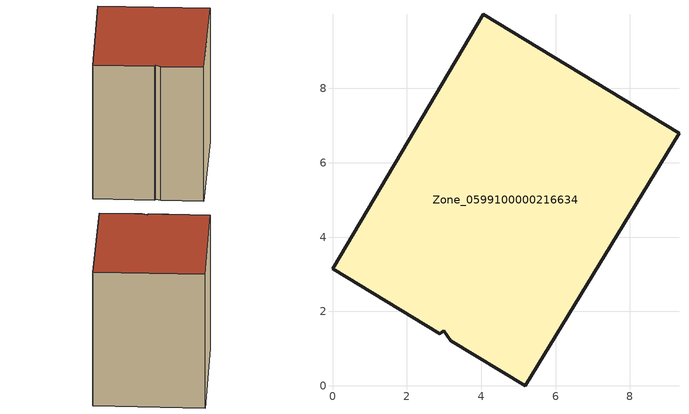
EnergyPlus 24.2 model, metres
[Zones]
Zone_0599100000216634
 floor ground (C_G): 3,1.48 2.89,1.4 0,3.15 4.06,10 9.32,6.8 5.19,0 3.18,1.22 z0
 wall outside (C_F): 5.19,0 9.32,6.8 4.06,10 0,3.15 2.89,1.4 3,1.48 3.18,1.22 5.19,0 z0:8
 roof outside (C_R): 2.89,1.4 3,1.48 3.18,1.22 5.19,0 9.32,6.8 4.06,10 0,3.15 z8
[BUILDING]
Pand.0599100000216634: North Axis=0; Terrain=City; Loads Convergence Tolerance Value=0.04; Temperature Convergence Tolerance Value=0.4; Solar Distribution=FullExterior; Maximum Number of Warmup Days=25; Minimum Number of Warmup Days=1
[Site:Location]
Rotterdam.The.Hague.AP_ZH_NLD Design_Conditions: Latitude=51.96; Longitude=4.45; Time Zone=1; Elevation=-4.5
[SITE:GROUNDTEMPERATURE:BUILDINGSURFACE]
18, 18, 18, 18, 18, 18, 18, 18, 18, 18, 18, 18
[MATERIAL] Thermal Absorptance=0.9; Solar Absorptance=0.7; Visible Absorptance=0.7
Name | Roughness | Thickness | Conductivity | Density | Specific Heat
G.TI.1946-1964 | MediumSmooth | 0.15 | 1 | 540 | 1210
F.TI.1946-1964 | Rough | 0.3 | 0.857143 | 1920 | 840
R.TI.1946-1964 | MediumRough | 0.2 | 0.277778 | 1500 | 1000
[CONSTRUCTION]
C_G: G.TI.1946-1964
C_F: F.TI.1946-1964
C_R: R.TI.1946-1964
[ZONE]
Zone_0599100000216634: Type=1; Multiplier=1; Ceiling Height=Autocalculate; Volume=Autocalculate; Floor Area=autocalculate; Part of Total Floor Area=Yes
[ZONEINFILTRATION:DESIGNFLOWRATE]
Infil_Zone_0599100000216634: Zone or ZoneList or Space or SpaceList=Zone_0599100000216634; Schedule=AlwaysOn; Design Flow Rate Calculation Method=Flow/Area; Flow Rate per Floor Area=0.003; Constant Term Coefficient=1; Temperature Term Coefficient=0; Velocity Term Coefficient=0; Velocity Squared Term Coefficient=0
[HVACTEMPLATE:ZONE:IDEALLOADSAIRSYSTEM]
Zone_0599100000216634: Maximum Heating Supply Air Temperature=50; Minimum Cooling Supply Air Temperature=13; Maximum Heating Supply Air Humidity Ratio=0.0156; Minimum Cooling Supply Air Humidity Ratio=0.0077; Heating Limit=NoLimit; Cooling Limit=NoLimit; Dehumidification Control Type=ConstantSensibleHeatRatio; Cooling Sensible Heat Ratio=0.7; Dehumidification Setpoint=60; Humidification Control Type=None; Humidification Setpoint=30; Outdoor Air Method=None; Outdoor Air Flow Rate per Person=0.00944; Outdoor Air Flow Rate per Zone Floor Area=0; Outdoor Air Flow Rate per Zone=0; Demand Controlled Ventilation Type=None; Outdoor Air Economizer Type=NoEconomizer; Heat Recovery Type=None; Sensible Heat Recovery Effectiveness=0.7; Latent Heat Recovery Effectiveness=0.65
[ZONECONTROL:THERMOSTAT]
ThermostatControl_Zone_0599100000216634: Zone or ZoneList=Zone_0599100000216634; Control Type Schedule=DualSetpointControlType; Control 1=Thermostat_Zone_0599100000216634; Temperature Difference Between Cutout And Setpoint=0
[THERMOSTATSETPOINT:DUALSETPOINT]
Thermostat_Zone_0599100000216634: Heating Setpoint Temperature Schedule=HeatingSetpoint_Zone_0599100000216634; Cooling Setpoint Temperature Schedule=CoolingSetpoint_Zone_0599100000216634
[SCHEDULE:COMPACT]
HeatingSetpoint_Zone_0599100000216634: Through: 12/31, For: AllDays, Until: 24:00, 21
CoolingSetpoint_Zone_0599100000216634: Through: 12/31, For: AllDays, Until: 24:00, 24
DualSetpointControlType: Through: 12/31, For: AllDays, Until: 24:00, 4
AlwaysOn: Through: 12/31, For: AllDays, Until: 24:00, 1
